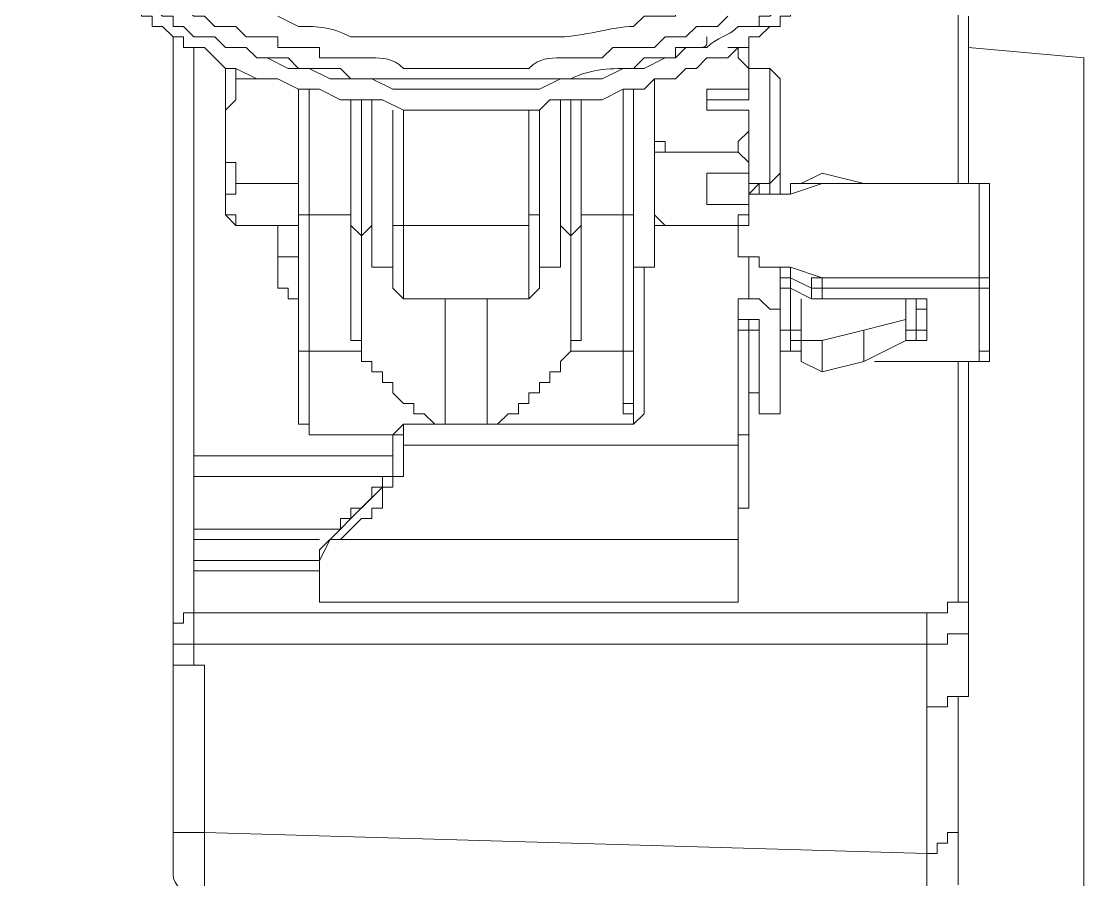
# Model space of a CAD drawing. Header units: millimetres. Extents: x 25083 to 52777, y 24772 to 45779.
# Drawn here: x 49650.65 to 49688.35, y 36163.66 to 36194.12 of the extents above; entities that cross this region are included whole.
import ezdxf

# ---------------------------------------------------------------- set-up
doc = ezdxf.new("R2010")
doc.units = ezdxf.units.MM

# ---------------------------------------------------------------- blocks, each defined once
blk = doc.blocks.new('zw$D2F4')
at = {"color": 7, "lineweight": 5}
for points in [[(769.827, 313.798), (770.57, 313.427)], [(760.543, 321.968), (760.543, 319.74), (760.915, 319.369), (760.915, 318.626), (761.286, 318.626), (761.286, 317.883), (761.657, 317.883), (761.657, 317.512), (762.029, 317.512), (762.029, 317.141), (762.4, 317.141), (762.4, 316.769), (762.771, 316.398), (763.514, 315.655), (763.885, 315.655), (765, 314.541), (765.371, 314.541), (765.742, 314.17), (766.485, 314.17), (766.856, 313.798), (767.228, 313.798), (767.599, 313.427), (768.342, 313.427)], [(785.053, 313.427), (785.424, 313.427), (785.796, 313.798)], [(760.915, 318.997), (760.915, 318.626), (761.286, 318.255), (761.286, 317.512), (761.657, 317.512), (761.657, 317.141), (762.029, 317.141), (762.029, 316.769), (763.143, 315.655), (763.143, 315.284), (763.514, 315.284), (763.885, 314.912), (764.257, 314.912), (764.257, 314.541), (764.628, 314.541), (765, 314.17), (765.371, 314.17), (765.742, 313.798), (766.114, 313.798), (766.114, 313.427), (766.485, 313.427), (766.856, 313.056), (767.599, 313.056), (767.97, 312.684)], [(786.167, 313.427), (786.91, 313.427), (786.91, 313.798), (787.281, 313.798), (787.652, 314.17), (788.024, 314.17), (788.395, 314.541), (788.767, 314.541), (788.767, 314.912), (789.138, 314.912), (790.995, 316.769), (790.995, 317.141), (791.366, 317.141), (791.366, 317.512), (791.737, 317.883), (791.737, 318.626), (792.109, 318.626), (792.109, 318.997)], [(763.885, 314.912), (764.257, 314.541), (764.628, 314.541), (764.628, 314.17), (765, 314.17), (765, 313.798), (765.371, 313.798), (765.371, 313.427), (765.742, 313.427), (766.114, 313.056), (766.485, 313.056), (766.485, 312.684), (766.856, 312.684)], [(786.538, 312.684), (786.538, 313.056), (786.91, 313.056), (787.281, 313.427), (787.652, 313.427), (787.652, 313.798), (788.024, 313.798), (788.024, 314.17), (788.395, 314.17), (788.395, 314.541), (788.767, 314.541), (788.767, 314.912)], [(782.453, 313.427), (782.825, 313.798), (783.939, 313.798), (783.939, 314.17), (785.053, 314.17), (785.053, 314.541), (785.424, 314.541)], [(793.966, 307.857), (793.966, 314.541)], [(794.337, 313.798), (794.337, 307.857)], [(768.342, 313.427), (768.713, 313.056), (769.827, 313.056), (769.827, 312.684), (771.313, 312.684), (771.313, 312.313), (772.798, 312.313)], [(780.225, 312.313), (781.339, 312.313), (781.711, 312.684), (783.196, 312.684), (783.567, 313.056), (784.31, 313.056), (784.682, 313.427), (785.053, 313.427)], [(787.281, 313.427), (786.91, 313.427)], [(766.114, 283.347), (766.114, 313.056)], [(786.538, 310.827), (786.538, 313.056)], [(766.856, 312.684), (766.856, 294.116)], [(766.856, 294.488), (766.856, 312.684)], [(766.856, 312.684), (767.228, 312.684), (767.97, 311.942), (768.342, 311.942), (769.084, 311.57), (769.827, 311.57), (770.57, 311.199), (771.313, 311.199), (772.055, 310.827), (773.541, 310.827), (774.284, 310.456), (779.111, 310.456), (779.483, 310.827), (780.225, 310.827), (780.968, 310.827), (781.339, 310.827), (782.082, 311.199), (782.825, 311.199), (783.196, 311.57), (783.939, 311.57), (784.31, 311.942), (784.682, 311.942), (785.053, 312.313), (785.796, 312.313), (786.167, 312.684), (786.538, 312.684)], [(767.97, 312.684), (768.713, 312.684), (769.084, 312.313), (770.199, 312.313), (770.57, 311.942), (772.055, 311.942), (772.427, 311.57), (772.798, 311.57)], [(784.682, 312.684), (784.31, 312.684), (783.939, 312.313), (783.567, 312.313), (782.825, 311.942), (782.082, 311.942), (781.339, 311.57), (779.854, 311.57), (779.111, 311.199), (773.912, 311.199), (773.169, 311.57), (772.055, 311.57), (771.684, 311.57), (770.941, 311.942), (770.199, 311.942), (769.456, 312.313), (769.084, 312.313), (768.713, 312.684), (768.342, 312.684)], [(782.453, 311.942), (782.825, 312.313), (783.939, 312.313), (783.939, 312.684), (785.053, 312.684)], [(785.796, 312.684), (786.167, 312.684)], [(786.538, 311.199), (786.538, 311.942), (786.167, 312.313), (786.167, 312.684)], [(786.167, 312.684), (786.538, 312.684)], [(798.422, 312.313), (794.337, 312.684)], [(798.422, 8.541), (798.422, 312.313)], [(767.97, 311.942), (767.97, 306.743)], [(767.97, 311.942), (768.342, 311.942), (768.342, 311.57)], [(787.281, 311.942), (786.538, 311.942)], [(787.281, 307.857), (787.281, 311.942)], [(787.652, 311.57), (787.281, 311.942)], [(768.342, 311.57), (768.342, 310.827), (767.97, 310.456), (767.97, 308.599), (768.342, 308.599), (768.342, 308.228), (768.342, 307.857)], [(768.342, 311.57), (769.827, 311.57)], [(783.196, 305.257), (783.196, 311.57)], [(783.196, 304.886), (783.196, 311.57)], [(787.652, 308.228), (787.652, 311.57)], [(770.57, 299.687), (770.57, 311.199)], [(770.941, 311.199), (770.941, 298.944)], [(782.082, 300.058), (782.082, 311.199)], [(782.453, 311.199), (782.453, 304.886)], [(782.453, 300.058), (782.453, 311.199)], [(785.053, 311.199), (786.538, 311.199)], [(785.053, 310.456), (785.053, 311.199)], [(772.427, 302.286), (772.427, 310.827)], [(772.798, 310.827), (772.798, 306)], [(772.798, 307.485), (772.798, 310.827)], [(772.798, 306), (772.798, 310.827)], [(773.169, 310.827), (773.169, 304.886)], [(779.854, 304.886), (779.854, 310.827)], [(780.225, 310.827), (780.225, 306)], [(780.225, 310.827), (780.225, 307.485)], [(780.225, 306), (780.225, 310.827)], [(780.597, 310.827), (780.597, 302.286)], [(783.196, 310.827), (783.196, 309.342), (783.567, 309.342), (783.567, 308.971)], [(786.538, 310.827), (785.053, 310.827)], [(773.912, 304.143), (773.912, 310.456)], [(774.284, 310.456), (774.284, 303.772)], [(778.74, 303.772), (778.74, 310.456)], [(779.111, 304.143), (779.111, 310.456)], [(786.538, 310.456), (785.053, 310.456)], [(786.538, 310.085), (786.538, 310.456)], [(786.538, 310.085), (786.538, 310.456)], [(786.538, 310.456), (786.538, 310.085)], [(786.167, 308.971), (786.167, 309.342), (786.538, 309.713), (786.538, 310.085)], [(786.538, 308.228), (786.538, 310.085)], [(787.652, 309.342), (787.652, 310.085)], [(787.652, 309.342), (787.652, 307.485)], [(783.567, 308.971), (783.196, 308.971), (783.196, 307.857)], [(783.567, 308.971), (786.167, 308.971)], [(786.538, 308.228), (786.538, 308.599), (786.167, 308.971)], [(787.652, 308.599), (787.652, 307.857)], [(786.538, 308.228), (785.053, 308.228)], [(785.053, 308.228), (786.538, 308.228)], [(785.053, 307.114), (785.053, 308.228)], [(786.538, 306.743), (786.538, 308.228)], [(787.652, 308.228), (787.281, 307.857)], [(787.281, 307.857), (787.281, 308.228)], [(788.395, 307.857), (789.138, 308.228)], [(789.138, 308.228), (790.623, 307.857)], [(768.342, 307.857), (768.342, 307.485), (767.97, 307.485), (767.97, 306.743), (768.342, 306.743), (768.342, 306.371)], [(768.342, 307.857), (770.57, 307.857)], [(783.196, 307.857), (783.196, 307.114)], [(787.281, 307.857), (786.538, 307.857)], [(786.538, 307.485), (786.91, 307.857), (786.91, 307.485)], [(786.538, 307.857), (786.538, 307.485), (786.91, 307.485)], [(786.538, 307.857), (786.91, 307.857)], [(786.91, 307.857), (786.91, 307.485)], [(787.281, 307.485), (787.281, 307.857)], [(787.652, 307.485), (788.024, 307.485), (788.024, 307.857)], [(788.024, 307.485), (789.138, 307.857)], [(788.767, 307.857), (788.024, 307.857)], [(788.024, 307.857), (788.024, 307.485)], [(789.138, 307.857), (788.767, 307.857)], [(794.708, 307.857), (789.138, 307.857)], [(794.708, 307.857), (789.138, 307.857)], [(794.708, 301.543), (794.708, 307.857)], [(795.08, 307.485), (795.08, 307.857), (794.708, 307.857)], [(795.08, 307.857), (794.708, 307.857)], [(772.798, 307.485), (772.798, 306)], [(772.798, 307.485), (772.798, 306)], [(780.225, 307.485), (780.225, 306)], [(780.225, 307.485), (780.225, 306)], [(786.538, 307.114), (786.538, 307.485)], [(787.652, 307.485), (786.91, 307.485)], [(787.652, 307.485), (786.91, 307.485)], [(787.652, 307.485), (788.024, 307.485)], [(795.08, 307.485), (795.08, 301.915)], [(783.196, 307.114), (783.196, 306.743), (783.567, 306.371)], [(786.538, 307.114), (785.053, 307.114)], [(786.167, 306.371), (786.167, 306.743), (786.538, 306.743), (786.538, 307.114)], [(767.97, 306.743), (768.342, 306.371)], [(770.941, 306.743), (770.57, 306.743)], [(772.427, 306.743), (770.941, 306.743)], [(773.912, 306.743), (773.912, 306.371), (774.284, 306.371)], [(778.74, 306.371), (778.74, 306.743), (779.111, 306.743)], [(782.082, 306.743), (780.597, 306.743)], [(782.453, 306.743), (782.082, 306.743)], [(783.567, 306.371), (783.196, 306.371), (783.196, 306.743)], [(786.538, 306.743), (786.538, 306.371), (786.167, 306.371)], [(768.342, 306.371), (770.57, 306.371)], [(769.827, 306.371), (769.827, 305.257)], [(769.827, 304.514), (769.827, 306.371)], [(772.427, 306.371), (772.798, 306)], [(772.427, 306.371), (772.427, 302.286)], [(773.169, 306.371), (772.798, 306)], [(772.798, 302.286), (772.798, 306.371)], [(774.284, 306.371), (778.74, 306.371)], [(779.854, 306.371), (780.225, 306)], [(780.597, 306.371), (780.225, 306)], [(780.225, 306.371), (780.225, 302.286)], [(780.597, 302.286), (780.597, 306.371)], [(783.567, 306.371), (786.167, 306.371)], [(786.167, 306.371), (786.167, 305.628)], [(786.167, 305.628), (786.167, 305.257), (786.538, 305.257)], [(769.827, 305.257), (770.57, 305.257)], [(769.827, 304.886), (769.827, 305.257)], [(786.538, 303.772), (786.538, 305.257)], [(787.281, 304.886), (786.91, 304.886), (786.91, 305.257), (786.538, 305.257)], [(773.912, 304.886), (773.169, 304.886)], [(779.111, 304.886), (779.854, 304.886)], [(782.453, 304.886), (783.196, 304.886)], [(782.825, 304.886), (782.825, 299.687)], [(782.825, 304.886), (782.825, 299.687)], [(787.281, 304.886), (787.652, 304.886)], [(787.652, 304.143), (787.652, 304.886), (787.281, 304.886)], [(787.652, 304.514), (787.652, 304.886)], [(788.024, 304.886), (787.652, 304.886)], [(789.138, 304.514), (788.024, 304.886)], [(788.024, 304.886), (788.024, 304.514)], [(769.827, 304.143), (769.827, 304.514)], [(788.024, 304.514), (787.652, 304.514)], [(788.024, 304.514), (788.024, 304.143)], [(788.767, 304.143), (788.024, 304.514)], [(788.767, 304.143), (788.767, 304.514), (789.138, 304.514)], [(789.138, 304.514), (794.708, 304.514)], [(789.138, 304.514), (789.138, 303.772)], [(794.708, 304.143), (794.708, 304.514)], [(794.708, 304.514), (795.08, 304.514), (795.08, 304.143)], [(770.57, 303.4), (770.57, 303.772), (770.199, 303.772), (770.199, 304.143), (769.827, 304.143)], [(787.652, 304.143), (787.652, 302.658)], [(787.652, 304.143), (787.652, 299.687)], [(788.024, 303.772), (788.024, 304.143), (787.652, 304.143)], [(788.024, 304.143), (787.652, 304.143)], [(787.652, 304.143), (788.024, 304.143)], [(788.024, 303.772), (788.024, 304.143)], [(788.767, 303.772), (788.024, 304.143)], [(788.024, 304.143), (788.767, 303.772)], [(788.024, 303.772), (788.024, 304.143)], [(788.767, 303.772), (788.767, 304.143)], [(789.138, 304.143), (788.767, 304.143)], [(794.708, 304.143), (789.138, 304.143)], [(795.08, 304.143), (794.708, 304.143)], [(778.74, 303.772), (774.284, 303.772)], [(775.769, 303.772), (775.769, 299.315)], [(777.254, 299.315), (777.254, 303.772)], [(786.538, 303.772), (786.167, 303.772)], [(786.167, 293.002), (786.167, 303.772)], [(786.538, 303.772), (786.91, 303.772), (787.281, 303.4), (787.652, 303.4), (787.652, 303.029), (787.652, 302.658)], [(788.024, 303.772), (788.024, 303.029)], [(788.395, 301.543), (788.395, 303.772)], [(789.138, 303.772), (788.767, 303.772)], [(788.767, 303.772), (789.138, 303.772)], [(792.48, 303.772), (789.138, 303.772)], [(789.138, 303.772), (792.48, 303.772)], [(792.109, 303.772), (792.109, 302.286)], [(792.48, 303.4), (792.48, 303.772)], [(792.851, 303.4), (792.851, 303.772), (792.48, 303.772)], [(792.48, 302.658), (792.48, 303.4)], [(792.851, 303.4), (792.48, 303.4)], [(792.851, 303.4), (792.851, 302.658)], [(786.538, 303.029), (786.167, 303.029)], [(786.167, 303.029), (786.538, 303.029)], [(786.167, 303.029), (786.167, 302.658)], [(786.538, 303.029), (786.538, 300.429)], [(786.91, 302.658), (786.538, 302.658), (786.538, 303.029)], [(786.538, 303.029), (786.538, 302.658)], [(786.91, 302.658), (786.91, 303.029), (786.538, 303.029)], [(788.395, 302.658), (788.024, 302.658), (788.024, 303.029)], [(788.024, 303.029), (788.024, 302.658), (788.395, 302.658)], [(788.024, 302.658), (788.024, 303.029)], [(788.024, 303.029), (788.024, 302.658), (788.395, 302.658)], [(792.109, 303.029), (790.623, 302.658)], [(792.48, 303.029), (792.48, 302.658)], [(786.167, 299.315), (786.167, 302.658)], [(786.538, 302.658), (786.167, 302.658)], [(786.538, 302.658), (786.538, 296.344)], [(786.91, 302.658), (786.91, 299.687)], [(786.91, 300.058), (786.91, 302.658)], [(788.024, 302.286), (788.024, 302.658), (787.652, 302.658)], [(788.395, 302.658), (788.024, 302.658)], [(788.024, 302.658), (788.024, 302.286)], [(790.623, 302.658), (789.138, 302.286)], [(790.623, 302.658), (790.623, 301.543)], [(792.48, 302.658), (792.109, 302.658)], [(792.48, 302.286), (792.48, 302.658)], [(792.48, 302.286), (792.851, 302.286), (792.851, 302.658)], [(792.48, 302.286), (792.48, 302.658)], [(792.48, 302.658), (792.851, 302.658)], [(772.427, 302.286), (772.798, 302.286)], [(780.597, 302.286), (780.225, 302.286)], [(788.024, 302.286), (788.024, 301.915)], [(788.395, 302.286), (788.024, 302.286)], [(789.138, 302.286), (788.395, 302.286)], [(789.138, 302.286), (789.138, 301.172)], [(790.623, 301.543), (792.109, 302.286)], [(792.48, 302.286), (792.109, 302.286)], [(792.109, 302.286), (792.48, 302.286)], [(770.57, 301.915), (770.941, 301.915)], [(770.941, 301.915), (772.798, 301.915)], [(772.798, 301.915), (772.798, 301.543), (773.169, 301.543), (773.169, 301.172), (773.541, 301.172), (773.541, 300.801), (773.912, 300.801), (773.912, 300.429), (774.284, 300.058), (774.655, 300.058), (774.655, 299.687), (775.026, 299.687), (775.398, 299.315), (775.769, 299.315)], [(780.225, 301.915), (779.854, 301.543), (779.854, 301.172), (779.483, 301.172), (779.483, 300.801), (779.111, 300.801), (779.111, 300.429), (778.74, 300.429), (778.74, 300.058), (778.368, 300.058), (778.368, 299.687), (777.997, 299.687), (777.626, 299.315), (777.254, 299.315)], [(780.225, 301.915), (782.082, 301.915)], [(782.082, 301.915), (782.453, 301.915)], [(788.024, 301.915), (787.652, 301.915)], [(787.652, 301.915), (788.024, 301.915)], [(788.024, 301.915), (788.395, 301.915)], [(788.024, 301.915), (788.395, 301.915)], [(794.708, 301.543), (795.08, 301.543), (795.08, 301.915)], [(795.08, 301.915), (794.708, 301.915), (794.708, 301.543)], [(788.395, 301.543), (789.138, 301.172)], [(789.138, 301.172), (790.623, 301.543)], [(790.995, 301.543), (794.708, 301.543)], [(791.366, 301.543), (794.708, 301.543)], [(793.966, 293.002), (793.966, 301.543)], [(794.337, 301.543), (794.337, 290.403)], [(786.538, 300.058), (786.538, 300.429)], [(786.538, 300.058), (786.538, 300.429)], [(786.538, 300.429), (786.91, 300.429)], [(782.453, 300.058), (782.082, 300.058)], [(782.082, 300.058), (782.082, 299.687), (782.453, 299.687), (782.453, 299.315)], [(782.453, 299.315), (782.453, 300.058)], [(786.91, 299.687), (786.91, 300.058)], [(770.941, 298.944), (770.941, 299.315), (770.57, 299.315), (770.57, 299.687)], [(781.711, 299.315), (782.453, 299.315), (782.825, 299.687)], [(786.91, 299.687), (787.652, 299.687)], [(774.284, 299.315), (773.912, 298.944)], [(781.711, 299.315), (774.284, 299.315)], [(774.284, 299.315), (774.284, 298.573)], [(786.167, 299.315), (786.167, 298.944)], [(786.167, 298.944), (786.167, 299.315)], [(786.167, 299.315), (786.167, 298.944), (786.538, 298.944)], [(774.284, 298.944), (770.941, 298.944)], [(773.912, 298.944), (773.912, 297.83)], [(773.912, 298.944), (773.912, 298.573)], [(786.167, 296.344), (786.167, 298.944)], [(786.538, 298.944), (786.167, 298.944)], [(774.284, 298.573), (774.284, 297.459), (773.912, 297.459), (773.912, 297.087), (773.541, 297.087), (773.541, 296.344), (773.169, 296.344), (773.169, 295.973), (772.798, 295.973), (772.055, 295.23), (771.684, 295.23)], [(773.912, 297.83), (773.912, 298.573)], [(774.284, 298.573), (786.167, 298.573)], [(766.856, 298.201), (773.912, 298.201)], [(766.856, 297.83), (766.856, 298.201)], [(773.912, 297.83), (773.912, 297.459), (773.541, 297.459), (773.541, 297.087), (773.169, 297.087), (773.169, 296.716), (772.798, 296.344), (772.427, 296.344), (772.427, 295.973), (772.055, 295.602)], [(773.912, 297.83), (773.912, 297.459), (773.541, 297.459), (773.541, 297.087), (772.427, 295.973), (772.055, 295.973), (772.055, 295.602)], [(773.912, 297.459), (766.856, 297.459)], [(786.538, 296.344), (786.167, 296.344)], [(786.167, 296.344), (786.538, 296.344)], [(766.856, 295.602), (772.055, 295.602)], [(772.055, 295.602), (771.313, 294.859)], [(771.313, 294.859), (772.055, 295.602)], [(771.313, 295.23), (766.856, 295.23)], [(771.313, 294.488), (771.684, 295.23)], [(786.167, 295.23), (771.684, 295.23)], [(771.313, 293.002), (771.313, 294.859)], [(766.856, 294.488), (771.313, 294.488)], [(771.313, 294.116), (766.856, 294.116)], [(766.856, 294.116), (766.856, 290.774)], [(786.167, 293.002), (771.313, 293.002)], [(793.966, 293.002), (793.594, 293.002), (793.594, 292.631), (793.223, 292.631), (792.851, 292.631)], [(793.966, 293.002), (794.337, 293.002), (794.337, 292.631)], [(766.114, 291.888), (766.114, 292.26), (766.485, 292.26), (766.485, 292.631), (766.856, 292.631)], [(766.856, 292.631), (792.851, 292.631)], [(792.851, 284.09), (792.851, 292.631)], [(794.337, 292.631), (794.337, 291.888), (793.594, 291.888), (793.594, 291.517), (792.851, 291.517)], [(766.856, 291.517), (766.114, 291.517), (766.114, 291.888)], [(792.851, 291.517), (766.856, 291.517)], [(766.114, 291.145), (766.114, 290.774), (766.856, 290.774)], [(766.856, 290.774), (767.228, 290.774)], [(767.228, 284.832), (767.228, 290.774)], [(793.966, 289.66), (794.337, 289.66), (794.337, 290.403)], [(792.851, 289.289), (793.594, 289.289), (793.594, 289.66), (793.966, 289.66)], [(793.966, 282.976), (793.966, 289.66)], [(766.114, 285.204), (766.114, 284.832), (766.856, 284.832), (767.228, 284.832)], [(767.228, 284.832), (792.851, 284.09)], [(767.228, 284.832), (767.228, 282.604)], [(792.851, 284.09), (793.223, 284.09), (793.223, 284.461), (793.594, 284.461), (793.594, 284.832), (793.966, 284.832)], [(792.851, 281.861), (792.851, 284.09)]]:
    blk.add_lwpolyline(points, dxfattribs=at)
for points in [[(768.342, 313.427), (768.342, 313.427), (768.342, 313.427), (768.342, 313.427)], [(770.57, 313.427), (771.313, 313.427), (771.684, 313.427), (772.427, 313.056)], [(779.854, 313.056), (780.597, 313.056), (781.711, 313.427), (782.453, 313.427)], [(785.053, 312.684), (785.424, 313.056), (785.796, 313.056), (786.167, 313.427)], [(772.427, 313.056), (772.427, 313.056), (772.798, 313.056), (773.169, 313.056)], [(773.169, 313.056), (773.169, 313.056), (773.541, 313.056), (773.912, 313.056)], [(773.912, 313.056), (773.912, 313.056), (774.284, 313.056), (774.284, 313.056)], [(774.284, 313.056), (775.026, 313.056), (775.769, 313.056), (776.512, 313.056)], [(776.512, 313.056), (777.254, 313.056), (778.368, 313.056), (779.111, 313.056)], [(779.111, 313.056), (779.483, 313.056), (779.483, 313.056), (779.854, 313.056)], [(779.854, 313.056), (779.854, 313.056), (779.854, 313.056), (779.854, 313.056)], [(784.682, 312.684), (785.053, 312.684), (785.053, 312.684), (785.053, 313.056)], [(767.97, 312.684), (767.97, 312.684), (767.97, 312.684), (768.342, 312.684)], [(772.798, 312.313), (772.798, 312.313), (773.169, 312.313), (773.169, 312.313)], [(773.169, 312.313), (773.541, 312.313), (773.912, 312.313), (774.284, 311.942)], [(778.74, 311.942), (779.111, 312.313), (779.483, 312.313), (779.854, 312.313)], [(779.854, 312.313), (779.854, 312.313), (780.225, 312.313), (780.225, 312.313)], [(774.284, 311.942), (774.284, 311.942), (774.655, 311.942), (774.655, 311.942)], [(774.655, 311.942), (775.398, 311.942), (775.769, 311.942), (776.512, 311.942)], [(776.512, 311.942), (776.883, 311.942), (777.626, 311.942), (778.368, 311.942)], [(778.368, 311.942), (778.368, 311.942), (778.74, 311.942), (778.74, 311.942)], [(780.225, 311.57), (780.968, 311.942), (781.711, 311.942), (782.453, 311.942)], [(772.798, 311.57), (772.798, 311.57), (772.798, 311.57), (772.798, 311.57)], [(772.798, 311.57), (773.541, 311.57), (773.912, 311.57), (774.284, 311.57)], [(774.284, 311.57), (775.026, 311.57), (775.769, 311.57), (776.512, 311.57)], [(774.284, 311.57), (774.284, 311.57), (774.284, 311.57), (774.284, 311.57)], [(776.512, 311.57), (777.254, 311.57), (777.997, 311.57), (778.74, 311.57)], [(778.74, 311.57), (778.74, 311.57), (778.74, 311.57), (778.74, 311.57)], [(778.74, 311.57), (779.111, 311.57), (779.483, 311.57), (779.854, 311.57)], [(779.854, 311.57), (780.225, 311.57), (780.225, 311.57), (780.225, 311.57)], [(783.196, 311.57), (783.196, 311.199), (783.196, 311.199), (783.196, 310.827)], [(786.538, 308.228), (786.538, 308.228), (786.538, 308.228), (786.538, 308.228)], [(786.91, 307.485), (786.91, 307.485), (786.91, 307.485), (786.91, 307.857)], [(789.138, 307.857), (789.138, 307.857), (789.138, 307.857), (788.767, 307.857)], [(795.08, 307.485), (795.08, 307.485), (795.08, 307.485), (795.08, 307.857)], [(795.08, 307.857), (795.08, 307.857), (795.08, 307.857), (795.08, 307.857)], [(786.91, 307.485), (786.91, 307.485), (786.91, 307.485), (786.91, 307.485)], [(787.652, 307.485), (787.652, 307.485), (787.652, 307.485), (787.652, 307.485)], [(788.024, 307.485), (788.024, 307.485), (788.024, 307.485), (788.024, 307.485)], [(782.453, 305.257), (782.453, 304.886), (782.453, 304.886), (782.453, 304.886)], [(783.196, 304.886), (783.196, 304.886), (783.196, 304.886), (783.196, 305.257)], [(782.453, 304.886), (782.453, 304.886), (782.453, 304.886), (782.453, 304.886)], [(783.196, 304.886), (783.196, 304.886), (783.196, 304.886), (783.196, 304.886)], [(773.912, 304.143), (773.912, 304.143), (774.284, 303.772), (774.284, 303.772)], [(778.74, 303.772), (778.74, 303.772), (779.111, 304.143), (779.111, 304.143)], [(787.652, 304.143), (787.652, 304.143), (787.652, 304.143), (787.652, 304.143)], [(788.024, 304.143), (788.024, 304.143), (788.024, 304.143), (788.024, 304.143)], [(788.024, 303.772), (788.024, 303.772), (788.024, 303.772), (788.024, 303.772)], [(788.024, 303.772), (788.024, 303.772), (788.024, 303.772), (788.024, 303.772)], [(788.024, 303.772), (788.024, 303.772), (788.024, 303.772), (788.024, 303.772)], [(788.024, 303.772), (788.024, 303.772), (788.024, 303.772), (788.024, 303.772)], [(786.538, 303.029), (786.538, 303.029), (786.538, 303.029), (786.538, 303.029)], [(787.652, 302.658), (787.652, 302.658), (787.652, 302.658), (787.652, 302.658)], [(788.024, 302.658), (788.024, 302.658), (788.024, 302.658), (787.652, 302.658)], [(788.024, 302.658), (788.024, 302.658), (788.024, 302.658), (787.652, 302.658)], [(772.798, 302.286), (772.798, 302.286), (772.798, 301.915), (772.798, 301.915)], [(780.225, 301.915), (780.225, 301.915), (780.225, 302.286), (780.225, 302.286)], [(788.024, 301.915), (788.024, 301.915), (788.024, 301.915), (788.024, 301.915)], [(786.538, 300.429), (786.538, 300.429), (786.91, 300.429), (786.91, 300.429)], [(772.055, 295.602), (772.055, 295.602), (772.055, 295.602), (772.055, 295.602)], [(766.856, 294.488), (766.856, 294.488), (766.856, 294.116), (766.856, 294.116)], [(766.114, 283.347), (766.114, 282.976), (766.485, 282.604), (767.228, 282.604)]]:
    blk.add_open_spline(points, degree=3, dxfattribs=at)

msp = doc.modelspace()

# ---------------------------------------------------------------- block references
msp.add_blockref('zw$D2F4', (48889.923, 35880.503))

doc.saveas('drawing.dxf')
